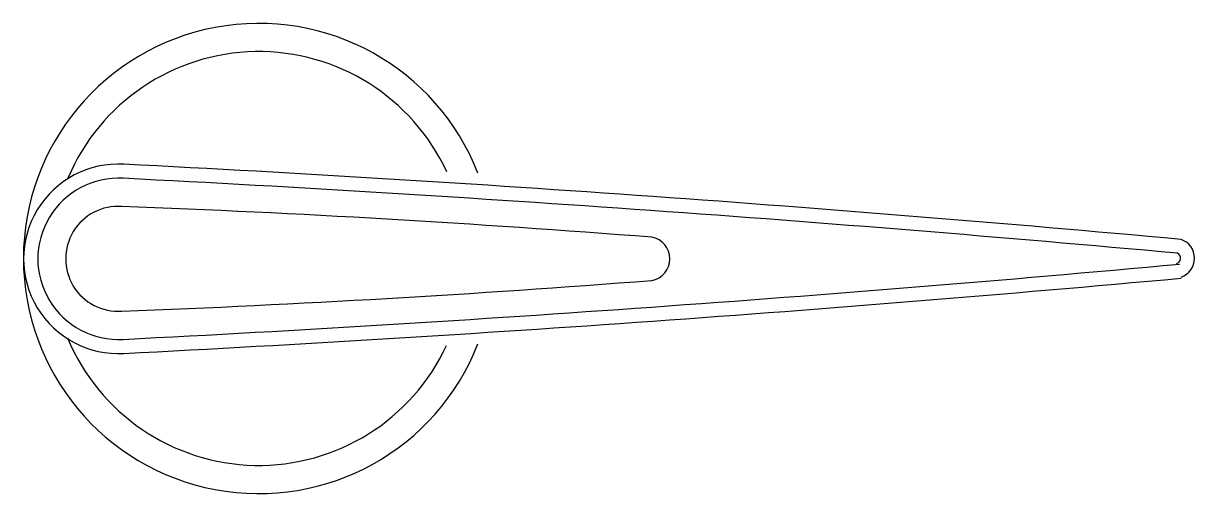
# Model space of a CAD drawing. Header units: metres. Extents: x 825 to 1011, y 1824 to 1899.
import ezdxf

# ---------------------------------------------------------------- set-up
doc = ezdxf.new("R2010")
doc.units = ezdxf.units.M
doc.layers.add('3', color=3, linetype='Continuous')
doc.layers.add('7', color=7, linetype='Continuous')

msp = doc.modelspace()

# ---------------------------------------------------------------- linework, layer by layer
at = {"layer": '3'}
msp.add_lwpolyline([(1008.54, 1861.02, 0.65), (1008.7, 1862.67, 0.01), (840.65, 1874.63, 1.06), (840.65, 1848.94, 0.01), (1009.02, 1860.94, 0.01)], format="xyb", dxfattribs=at)
for start, end in [(24.78, 157.15), (202.54, 335.16)]:
    msp.add_arc((862.24, 1861.84), 33, start, end, dxfattribs=at)
at = {"layer": '7'}
msp.add_lwpolyline([(1009.24, 1858.88, 0.72), (1009.24, 1864.88, 0.01), (840.77, 1876.88, 1.06), (840.77, 1846.7, 0.01), (1009.24, 1858.7)], format="xyb", dxfattribs=at)
msp.add_lwpolyline([(840.41, 1853.44, 0.01), (924.9, 1858.34, 0.83), (924.9, 1865.23, 0.01), (840.41, 1870.14, 1.07)], format="xyb", close=True, dxfattribs=at)
msp.add_arc((862.24, 1861.84), 37.5, 21.27, 338.7, dxfattribs=at)

doc.saveas('drawing.dxf')
